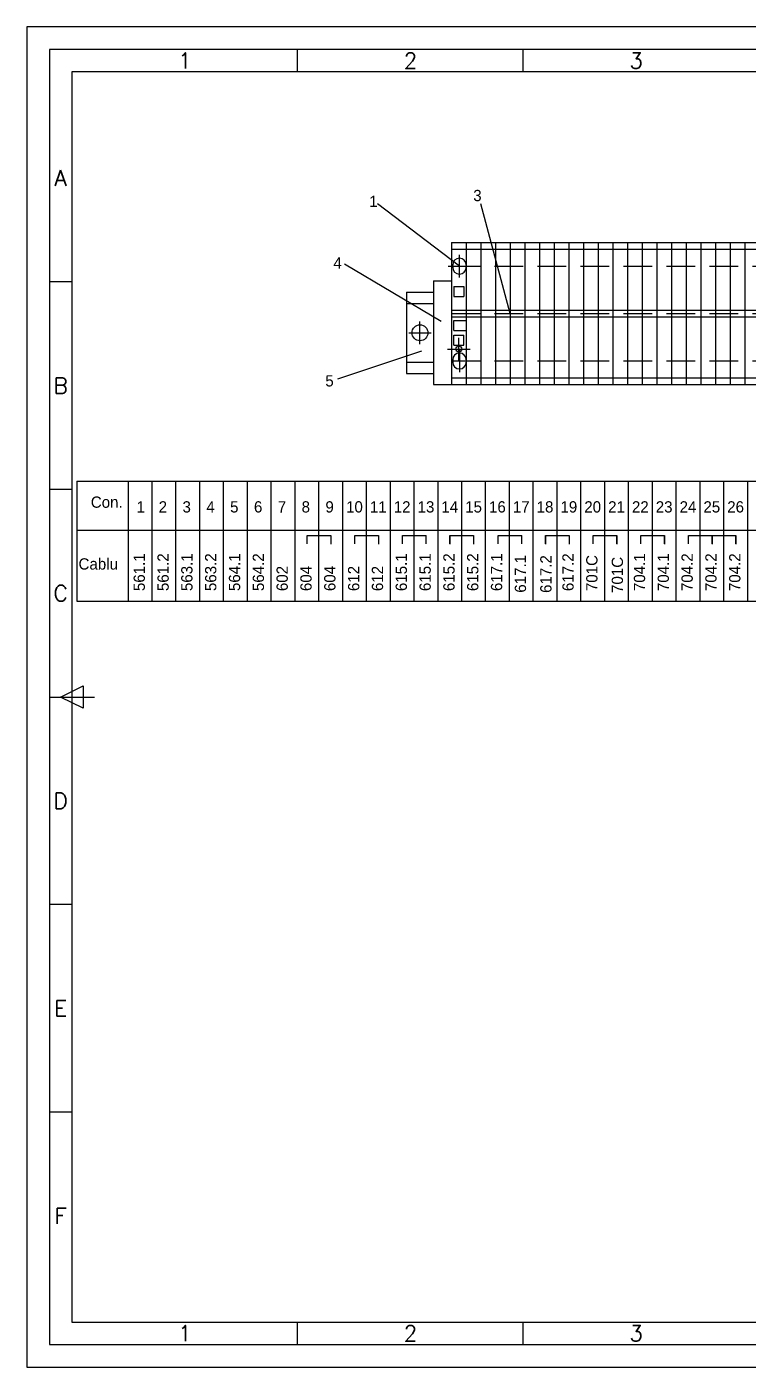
# Model space of a CAD drawing. Header units: millimetres. Extents: x 58 to 478, y 12 to 309.
# Drawn here: x 58.4 to 218.2, y 12.2 to 309.2 of the extents above; entities that cross this region are included whole.
import ezdxf
from ezdxf.enums import TextEntityAlignment as Align

# ---------------------------------------------------------------- set-up
doc = ezdxf.new("R2010")
doc.units = ezdxf.units.MM
doc.linetypes.add('DASHED2', pattern=[9.525, 6.35, -3.175])
doc.styles.add('ISO', font='SIMPLEX.SHX')
doc.styles.add('ISOCP', font='SIMPLEX.SHX')

msp = doc.modelspace()

# ---------------------------------------------------------------- linework, layer by layer
at = {"color": 70}
for p, q in [((118.37, 299.23), (118.37, 304.23)), ((168.37, 299.23), (168.37, 304.23)), ((68.37, 252.73), (63.37, 252.73)), ((68.37, 206.73), (63.37, 206.73)), ((63.37, 160.73), (73.37, 160.73)), ((65.87, 160.73), (70.87, 163.23)), ((70.87, 158.23), (65.87, 160.73)), ((70.87, 163.23), (70.87, 158.23)), ((68.37, 114.73), (63.37, 114.73)), ((68.37, 68.73), (63.37, 68.73)), ((118.37, 17.23), (118.37, 22.23)), ((168.37, 17.23), (168.37, 22.23))]:
    msp.add_line(p, q, dxfattribs=at)
at = {"color": 1}
for p, q in [((154.22, 256.19), (136.1, 270)), ((165.47, 245.69), (158.92, 270)), ((154.22, 253.69), (154.22, 258.69)), ((150.14, 243.95), (128.74, 256.67)), ((151.72, 256.19), (156.72, 256.19)), ((154.22, 237.69), (154.22, 232.69)), ((145.78, 237.38), (127.19, 231.18))]:
    msp.add_line(p, q, dxfattribs=at)
at = {"color": 2}
for p, q in [((152.47, 261.44), (389.72, 261.44)), ((152.47, 261.44), (152.47, 229.94)), ((155.72, 261.44), (155.72, 229.94)), ((158.97, 261.44), (158.97, 229.94)), ((162.22, 261.44), (162.22, 229.94)), ((165.47, 261.44), (165.47, 229.94)), ((168.72, 261.44), (168.72, 229.94)), ((171.97, 261.44), (171.97, 229.94)), ((175.22, 261.44), (175.22, 229.94)), ((178.47, 261.44), (178.47, 229.94)), ((181.72, 261.44), (181.72, 229.94)), ((184.97, 261.44), (184.97, 229.94)), ((188.22, 261.44), (188.22, 229.94)), ((191.47, 261.44), (191.47, 229.94)), ((194.72, 261.44), (194.72, 229.94)), ((197.97, 261.44), (197.97, 229.94)), ((201.22, 261.44), (201.22, 229.94)), ((204.47, 261.44), (204.47, 229.94)), ((207.72, 261.44), (207.72, 229.94)), ((210.97, 261.44), (210.97, 229.94)), ((214.22, 261.44), (214.22, 229.94)), ((217.47, 261.44), (217.47, 229.94)), ((152.47, 259.94), (389.72, 259.94)), ((152.72, 255.94), (152.72, 256.44)), ((148.47, 252.94), (148.47, 229.94)), ((148.47, 252.94), (152.47, 252.94)), ((142.47, 250.44), (148.47, 250.44)), ((142.47, 250.44), (142.47, 232.44)), ((152.97, 251.69), (152.97, 249.44)), ((152.97, 251.69), (155.22, 251.69)), ((155.22, 251.69), (155.22, 249.44)), ((142.47, 247.94), (148.47, 247.94)), ((152.97, 249.44), (155.22, 249.44)), ((152.47, 246.44), (389.72, 246.44)), ((152.47, 244.94), (389.72, 244.94)), ((152.97, 244.19), (155.72, 244.19)), ((152.97, 241.94), (155.72, 241.94)), ((152.97, 238.69), (152.97, 240.94)), ((152.97, 240.94), (155.22, 240.94)), ((155.22, 238.69), (155.22, 240.94)), ((152.97, 238.69), (155.22, 238.69)), ((142.47, 234.94), (148.47, 234.94)), ((152.72, 235.44), (152.72, 234.94)), ((142.47, 232.44), (148.47, 232.44)), ((148.47, 229.94), (389.72, 229.94)), ((152.47, 231.44), (389.72, 231.44)), ((69.46, 208.59), (466.05, 208.59)), ((69.46, 208.59), (69.46, 181.99)), ((80.79, 208.59), (80.79, 181.99)), ((86.07, 208.59), (86.07, 181.99)), ((91.34, 208.59), (91.34, 181.99)), ((96.62, 208.59), (96.62, 181.99)), ((101.9, 208.59), (101.9, 181.99)), ((107.18, 208.59), (107.18, 181.99)), ((112.45, 208.59), (112.45, 181.99)), ((117.73, 208.59), (117.73, 181.99)), ((123.01, 208.59), (123.01, 181.99)), ((128.29, 208.59), (128.29, 181.99)), ((133.56, 208.59), (133.56, 181.99)), ((138.84, 208.59), (138.84, 181.99)), ((144.12, 208.59), (144.12, 181.99)), ((149.4, 208.59), (149.4, 181.99)), ((154.68, 208.59), (154.68, 181.99)), ((159.95, 208.59), (159.95, 181.99)), ((165.23, 208.59), (165.23, 181.99)), ((170.51, 208.59), (170.51, 181.99)), ((175.79, 208.59), (175.79, 181.99)), ((181.06, 208.59), (181.06, 181.99)), ((186.34, 208.59), (186.34, 181.99)), ((191.62, 208.59), (191.62, 181.99)), ((196.9, 208.59), (196.9, 181.99)), ((202.17, 208.59), (202.17, 181.99)), ((207.45, 208.59), (207.45, 181.99)), ((212.73, 208.59), (212.73, 181.99)), ((218.01, 208.59), (218.01, 181.99)), ((69.46, 197.69), (466.05, 197.69)), ((120.5, 196.51), (125.74, 196.51)), ((120.5, 194.65), (120.5, 196.51)), ((125.74, 196.51), (125.74, 194.57)), ((131.06, 196.51), (136.29, 196.51)), ((131.06, 194.65), (131.06, 196.51)), ((136.29, 196.51), (136.29, 194.57)), ((141.61, 196.51), (146.85, 196.51)), ((141.61, 194.65), (141.61, 196.51)), ((146.85, 194.65), (146.85, 196.51)), ((152.12, 196.51), (157.36, 196.51)), ((152.12, 194.65), (152.12, 196.51)), ((152.12, 196.51), (152.12, 194.57)), ((157.36, 196.51), (157.36, 194.57)), ((162.81, 196.51), (168.04, 196.51)), ((162.81, 194.65), (162.81, 196.51)), ((168.04, 194.65), (168.04, 196.51)), ((173.28, 196.51), (178.51, 196.51)), ((173.28, 196.51), (173.28, 194.57)), ((173.28, 194.65), (173.28, 196.51)), ((178.51, 196.51), (178.51, 194.57)), ((183.88, 196.51), (189.11, 196.51)), ((183.88, 194.65), (183.88, 196.51)), ((189.11, 194.65), (189.11, 196.51)), ((189.11, 196.51), (189.11, 194.57)), ((194.43, 196.51), (199.67, 196.51)), ((194.43, 194.65), (194.43, 196.51)), ((199.67, 196.51), (199.67, 194.57)), ((199.67, 194.65), (199.67, 196.51)), ((204.94, 196.51), (210.18, 196.51)), ((204.94, 194.65), (204.94, 196.51)), ((204.99, 196.51), (210.22, 196.51)), ((204.99, 194.65), (204.99, 196.51)), ((210.18, 196.51), (210.18, 194.57)), ((210.22, 194.65), (210.22, 196.51)), ((210.22, 196.51), (210.22, 194.57)), ((210.22, 196.51), (215.45, 196.51)), ((215.45, 196.51), (215.45, 194.57)), ((215.45, 194.65), (215.45, 196.51)), ((69.46, 181.99), (466.05, 181.99))]:
    msp.add_line(p, q, dxfattribs=at)
at = {"color": 1, "linetype": 'DASHED2'}
for p, q in [((152.47, 256.19), (389.72, 256.19)), ((152.47, 245.69), (389.72, 245.69)), ((152.47, 235.19), (389.72, 235.19))]:
    msp.add_line(p, q, dxfattribs=at)
at = {"color": 1, "linetype": 'Continuous'}
for p, q in [((145.47, 238.94), (145.47, 243.94)), ((142.97, 241.44), (147.97, 241.44)), ((151.59, 237.82), (156.59, 237.82)), ((154.09, 235.32), (154.09, 240.32))]:
    msp.add_line(p, q, dxfattribs=at)
at = {"color": 2, "linetype": 'Continuous'}
msp.add_line((152.97, 241.94), (152.97, 244.19), dxfattribs=at)
at = {"color": 3}
for p, q in [((163.82, 245.69), (165.47, 245.69)), ((165.47, 245.69), (167.13, 245.69))]:
    msp.add_line(p, q, dxfattribs=at)
at = {"color": 240}
for points in [[(478.37, 309.23), (58.37, 309.23), (58.37, 12.23), (478.37, 12.23)], [(473.37, 304.23), (63.37, 304.23), (63.37, 17.23), (473.37, 17.23)]]:
    msp.add_lwpolyline(points, close=True, dxfattribs=at)
at = {"color": 70}
msp.add_lwpolyline([(468.37, 299.23), (68.37, 299.23), (68.37, 22.23), (468.37, 22.23)], close=True, dxfattribs=at)
at = {"color": 2}
for centre, radius in [((145.47, 241.44), 1.76), ((154.09, 237.82), 0.665)]:
    msp.add_circle(centre, radius, dxfattribs=at)
for centre, start, end in [((154.22, 256.44), 0, 180), ((154.22, 255.94), 180, 0), ((154.22, 235.44), 0, 180), ((154.22, 234.94), 180, 0)]:
    msp.add_arc(centre, 1.5, start, end, dxfattribs=at)

# ---------------------------------------------------------------- texts
at = {"color": 50}
for s, style, p in [('1', 'ISOCP', (93.37, 301.73)), ('2', 'ISO', (143.37, 301.73)), ('3', 'ISO', (193.37, 301.73)), ('A', 'ISO', (65.87, 275.73)), ('B', 'ISO', (65.87, 229.73)), ('C', 'ISO', (65.87, 183.73)), ('D', 'ISO', (65.87, 137.73)), ('E', 'ISO', (65.87, 91.73)), ('F', 'ISO', (65.87, 45.73)), ('1', 'ISOCP', (93.37, 19.73)), ('2', 'ISO', (143.37, 19.73)), ('3', 'ISO', (193.37, 19.73))]:
    msp.add_text(s, height=3.5, dxfattribs=dict(at, style=style)).set_placement(p, align=Align.MIDDLE)
at = {"color": 1}
for s, p in [('1', (134.24, 269.3)), ('3', (157.27, 270.6)), ('4', (126.29, 255.66)), ('5', (124.5, 229.54))]:
    msp.add_text(s, height=2.5, dxfattribs=at).set_placement(p)
at = {"color": 2}
for s, p in [('Con.', (72.55, 202.66)), ('1', (82.69, 201.61)), ('2', (87.58, 201.61)), ('3', (92.86, 201.61)), ('4', (98.14, 201.61)), ('5', (103.41, 201.61)), ('6', (108.69, 201.61)), ('7', (113.97, 201.61)), ('8', (119.25, 201.61)), ('9', (124.52, 201.61)), ('10', (129.1, 201.61)), ('11', (134.38, 201.61)), ('12', (139.66, 201.61)), ('13', (144.94, 201.61)), ('14', (150.21, 201.61)), ('15', (155.49, 201.61)), ('16', (160.77, 201.61)), ('17', (166.05, 201.61)), ('18', (171.32, 201.61)), ('19', (176.6, 201.61)), ('20', (181.88, 201.61)), ('21', (187.16, 201.61)), ('22', (192.43, 201.61)), ('23', (197.71, 201.61)), ('24', (202.99, 201.61)), ('25', (208.27, 201.61)), ('26', (213.54, 201.61)), ('Cablu', (69.83, 188.97))]:
    msp.add_text(s, height=2.5, dxfattribs=at).set_placement(p)
for s, p in [('561.1', (84.53, 184.2)), ('561.2', (89.81, 184.2)), ('563.1', (95.08, 184.2)), ('563.2', (100.36, 184.2)), ('564.1', (105.64, 184.2)), ('564.2', (110.92, 184.2)), ('615.1', (142.58, 184.2)), ('615.1', (147.86, 184.2)), ('615.2', (153.14, 184.2)), ('615.2', (158.41, 184.2)), ('617.1', (163.69, 184.2)), ('617.1', (168.97, 183.84)), ('617.2', (174.62, 183.79)), ('617.2', (179.52, 184.2)), ('701C', (184.8, 184.2)), ('701C', (190.45, 183.79)), ('704.1', (195.36, 184.2)), ('704.1', (200.63, 184.2)), ('704.2', (205.91, 184.2)), ('704.2', (211.19, 184.2)), ('704.2', (216.47, 184.2)), ('602', (116.19, 184.2)), ('604', (121.47, 184.2)), ('604', (126.75, 184.2)), ('612', (132.03, 184.2)), ('612', (137.3, 184.2))]:
    msp.add_text(s, height=2.5, rotation=90, dxfattribs=at).set_placement(p)

doc.saveas('drawing.dxf')
